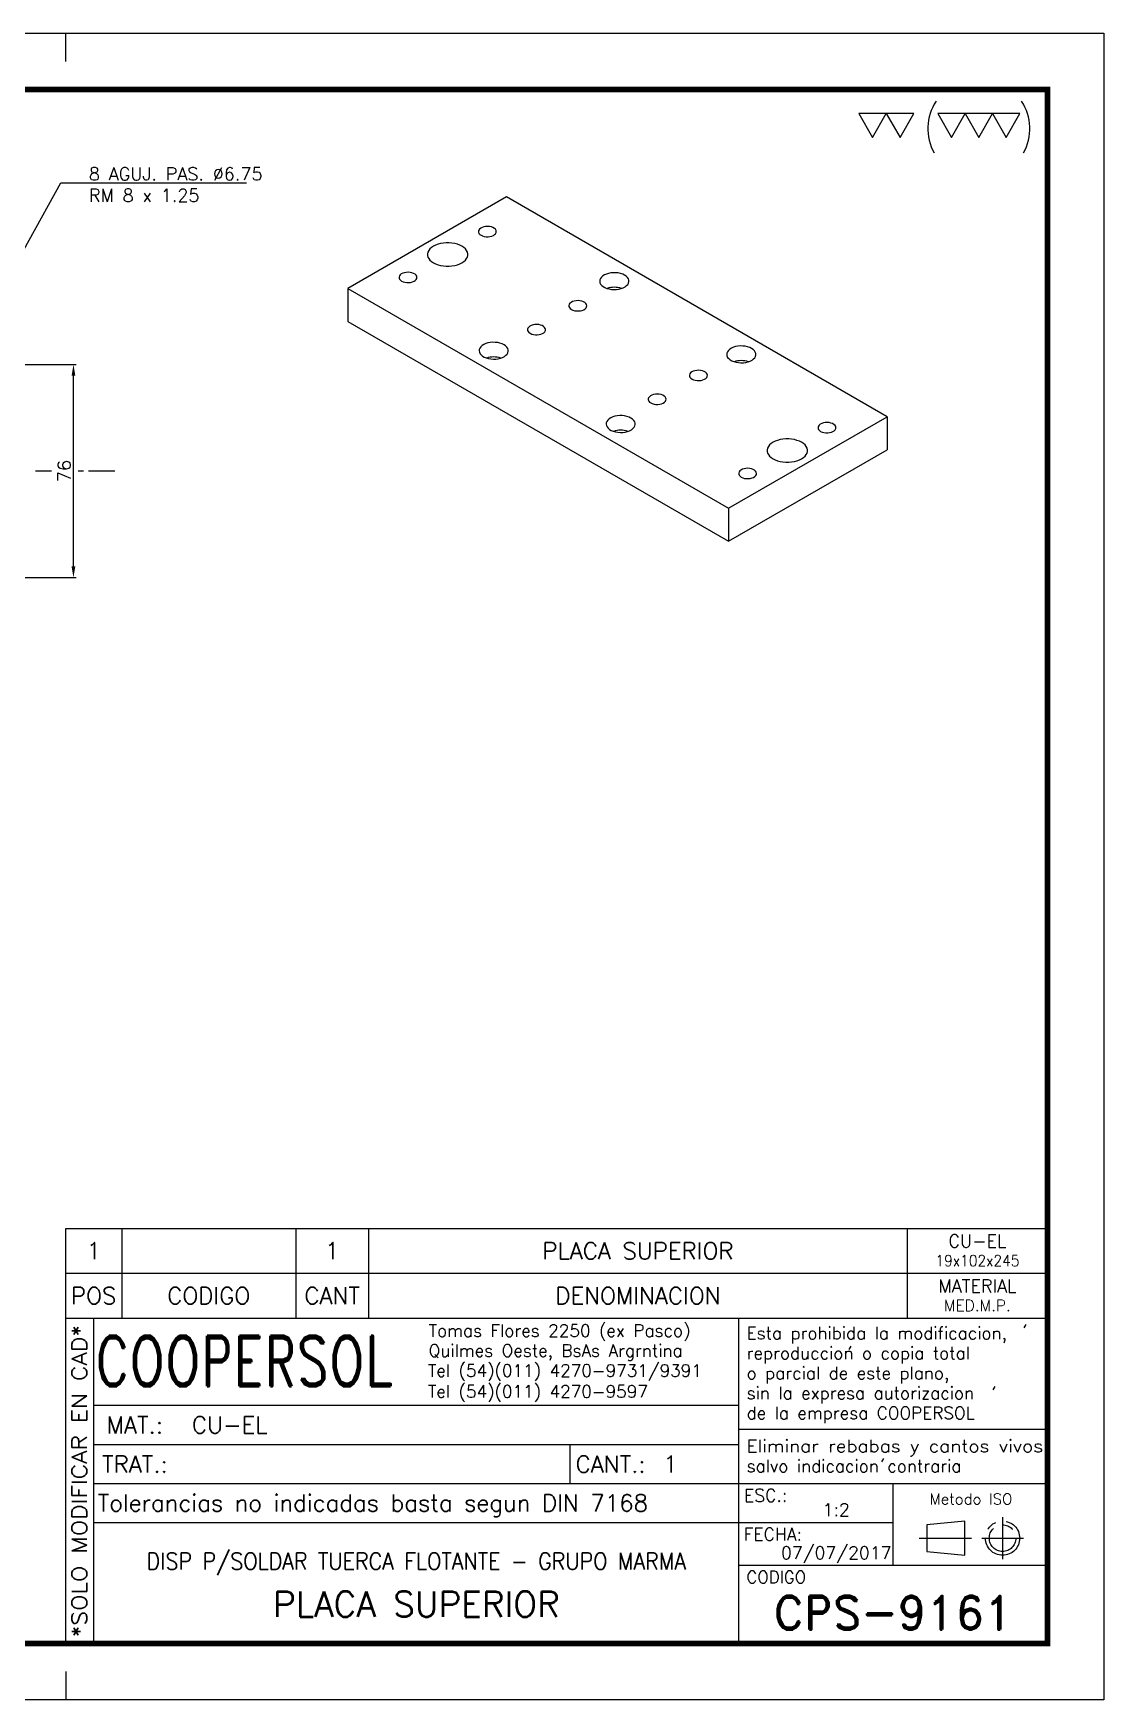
# Model space of a CAD drawing. Extents: x -13768 to 18086, y -10615 to 1188.
# Drawn here: x 6017 to 6398, y -1772 to -1178 of the extents above; entities that cross this region are included whole.
import ezdxf
from ezdxf import colors
from ezdxf.entities.mleader import LeaderData, LeaderLine
from ezdxf.enums import TextEntityAlignment as Align
from ezdxf.math import Vec2, Vec3

# ---------------------------------------------------------------- set-up
doc = ezdxf.new("R2010")
doc.units = 0
doc.header["$LTSCALE"] = 7.5
doc.header["$MEASUREMENT"] = 0
doc.linetypes.add('CENTER', pattern=[2, 1.25, -0.25, 0.25, -0.25])
doc.layers.get('0').update_dxf_attribs({"linetype": 'CONTINUOUS'})
doc.layers.get('DEFPOINTS').update_dxf_attribs({"linetype": 'CONTINUOUS'})
for name, color, linetype in [('1', 1, 'CENTER'), ('CL', 1, 'CENTER'), ('CO', 3, 'CONTINUOUS'), ('FI', 1, 'CONTINUOUS')]:
    doc.layers.add(name, color=color, linetype=linetype)
doc.styles.add('ROMAND', font='ROMAND')
doc.styles.add('ROMANS', font='ROMANS.SHX')
doc.dimstyles.new('2', dxfattribs={"dimscale": 2, "dimtxt": 2.3, "dimasz": 2, "dimexe": 0.5, "dimexo": 0.0625, "dimgap": 0.5, "dimtad": 1, "dimdec": 4, "dimdsep": 46, "dimtxsty": 'ROMANS', "dimcen": -2, "dimclrt": 7, "dimadec": 0, "dimazin": 0, "dimtfac": 0.869565, "dimtdec": 4, "dimtmove": 0, "dimatfit": 3, "dimfxl": 1, "dimtolj": 1, "dimarcsym": 0})

# ---------------------------------------------------------------- blocks, each defined once
blk = doc.blocks.new('A3G')
for p, q in [((235, 292), (235, 297)), ((0, 148.5), (9.75, 148.5)), ((235, 5), (235, 0))]:
    blk.add_line(p, q)
blk.add_lwpolyline([(0, 297), (420, 297), (420, 0), (0, 0)], close=True)
at = {"const_width": 1}
blk.add_lwpolyline([(25, 287), (410, 287), (410, 10), (25, 10)], close=True, dxfattribs=at)
blk = doc.blocks.new('*D563')
at = {"layer": 'CO', "color": 0, "lineweight": -2}
for p, q in [((5936.24, -1296.03), (6031.94, -1296.03)), ((6030.94, -1368.03), (6030.94, -1300.03)), ((5936.24, -1372.03), (6031.94, -1372.03))]:
    blk.add_line(p, q, dxfattribs=at)
at = {"layer": 'CO', "color": 0}
for points in [[(6030.27, -1300.03), (6031.61, -1300.03), (6030.94, -1296.03)], [(6030.27, -1368.03), (6031.61, -1368.03), (6030.94, -1372.03)]]:
    blk.add_solid(points, dxfattribs=at)
at = {"layer": 'DEFPOINTS', "color": 0}
for p in [(5936.12, -1296.03), (6030.94, -1296.03), (5936.12, -1372.03)]:
    blk.add_point(p, dxfattribs=at)
at = {"layer": 'CO', "color": 7, "insert": (6027.64, -1334.03), "char_height": 4.6, "attachment_point": 5, "rotation": 90, "style": 'ROMANS'}
blk.add_mtext('\\A1;76', dxfattribs=at)
blk = doc.blocks.new('COOPERSOLROT-02')
for p, q in [((0, 58), (175, 58)), ((0, 0), (0, 58)), ((5, 0), (5, 58)), ((120, 0), (120, 58)), ((175, 0), (175, 58)), ((5, 42.5), (120, 42.5)), ((120, 38.19), (175, 38.19)), ((5, 35.5), (120, 35.5)), ((89.89, 28.5), (89.89, 35.5)), ((5, 28.5), (175, 28.5)), ((147.5, 14), (147.5, 28.5)), ((147.5, 21.5), (5, 21.5)), ((120, 14), (175, 14)), ((0, 0), (175, 0))]:
    blk.add_line(p, q)
at = {"color": 1, "linetype": 'CENTER'}
blk.add_line((166.98, 22.51), (166.98, 15.06), dxfattribs=at)
for points in [[(152.09, 18.79), (161.93, 18.79)], [(163.26, 18.79), (170.71, 18.79)]]:
    blk.add_lwpolyline(points, dxfattribs=at)
at = {"layer": '1'}
for points in [[(170.85, 56.26), (171.21, 56.85)], [(139.66, 52.43), (140.02, 53.02)], [(165.28, 45.22), (165.64, 45.81)], [(145.46, 32.42), (145.82, 33.01)]]:
    blk.add_lwpolyline(points, dxfattribs=at)
blk.add_lwpolyline([(160.25, 18.79), (160.25, 21.83), (153.47, 21.16), (153.47, 16.41), (160.25, 15.74)], close=True, dxfattribs=at)
for radius in [3.05, 2.37]:
    blk.add_circle((166.98, 18.79), radius, dxfattribs=at)
at = {"style": 'ROMANS', "width": 0.996387}
blk.add_text('*SOLO MODIFICAR EN CAD*', height=2.7, rotation=90, dxfattribs=at).set_placement((3.77, 1.09), (3.77, 56.81), align=Align.FIT)
at = {"style": 'ROMAND', "width": 0.75}
blk.add_text('COOPERSOL', height=9, dxfattribs=at).set_placement((5.26, 45.85))
at = {"style": 'ROMANS'}
for s, p in [('MAT.:', (7.32, 37.47)), ('TRAT.:', (6.5, 30.47)), ('CANT.:', (90.89, 30.47)), ('Tolerancias no indicadas basta segun DIN 7168', (5.7, 23.56))]:
    blk.add_text(s, height=3, dxfattribs=at).set_placement(p)
for tag, height, style, p in [('CONJUNTO', 2.3, 'ROMANS', (62.5, 17.5)), ('SUBCONJUNTO', 3, 'ROMANS', (62.5, 11.5)), ('DENOMINACION', 4.5, 'ROMANS', (62.5, 4.75)), ('COD-PLA', 6, 'ROMAND', (147.5, 5.5))]:
    blk.add_attdef(tag, text='', height=height, dxfattribs=dict(style=style)).set_placement(p, align=Align.MIDDLE)
at = {"layer": '1', "style": 'ROMANS'}
for s, height, p in [('Tomas Flores 2250 (ex Pasco)', 2.2, (64.69, 54.68)), ('Esta prohibida la modificacion,', 2.2, (121.36, 54.23)), ('Quilmes Oeste, BsAs Argrntina', 2.2, (64.69, 51.12)), ('reproduccion o copia total', 2.2, (121.36, 50.67)), ('Tel (54)(011) 4270-9731/9391', 2.2, (64.55, 47.56)), ('o parcial de este plano,', 2.2, (121.36, 47.11)), ('Tel (54)(011) 4270-9597', 2.2, (64.55, 43.83)), ('sin la expresa autorizacion ', 2.2, (121.36, 43.55)), ('de la empresa COOPERSOL', 2.2, (121.36, 39.99)), ('salvo indicacion contraria', 2.2, (121.36, 30.54)), ('ESC.:', 2.25, (120.89, 25.29)), ('FECHA:', 2.25, (120.81, 18.36)), ('CODIGO', 2.16, (121.33, 10.78))]:
    blk.add_text(s, height=height, dxfattribs=at).set_placement(p)
at = {"layer": '1', "style": 'ROMANS', "width": 0.96139}
blk.add_text('Eliminar rebabas y cantos vivos', height=2.2, dxfattribs=at).set_placement((121.34, 34.1), (174.21, 34.1), align=Align.FIT)
at = {"layer": '1', "style": 'ROMANS'}
blk.add_text('Metodo ISO', height=1.948, dxfattribs=at).set_placement((161.34, 25.77), align=Align.MIDDLE)
for tag, p in [('MAT', (22.51, 37.47)), ('TRAT', (22.51, 30.47)), ('CANT', (106.49, 30.47))]:
    blk.add_attdef(tag, p, '', height=3, dxfattribs=at)
for tag, p in [('ESC', (137.33, 22.73)), ('FECHA', (137.33, 15.06))]:
    blk.add_attdef(tag, text='', height=2.25, dxfattribs=at).set_placement(p, align=Align.CENTER)
blk = doc.blocks.new('LISPIE')
blk.add_line((0, 0), (0, 8))
at = {"layer": 'FI', "color": 7}
for p, q in [((0, 8), (175, 8)), ((10, 8), (10, 0)), ((41, 8), (41, 0)), ((54, 8), (54, 0)), ((150, 8), (150, 0))]:
    blk.add_line(p, q, dxfattribs=at)
at = {"style": 'ROMANS'}
for tag, height, p in [('MATERIAL', 2.3, (162.5, 5.75)), ('POS', 3, (5, 4)), ('CODIGO', 3, (25.5, 4)), ('CANT', 3, (47.5, 4)), ('DENOMINACION', 3, (102, 4)), ('MED.M.P.', 2, (162.5, 2.25))]:
    blk.add_attdef(tag, text='', height=height, dxfattribs=at).set_placement(p, align=Align.MIDDLE)

msp = doc.modelspace()

# ---------------------------------------------------------------- linework, layer by layer
at = {"layer": 'CL'}
for p, q in [((6023.11708, -1334.02885), (6017.37344, -1334.02885)), ((6045.7139, -1334.02885), (6032.41633, -1334.02885))]:
    msp.add_line(p, q, dxfattribs=at)
at = {"layer": 'CO'}
for points in [[(6315.7968, -1215.07809), (6320.68511, -1206.6113), (6310.9085, -1206.6113)], [(6325.57341, -1215.07809), (6330.46172, -1206.6113), (6320.68511, -1206.6113)], [(6343.88933, -1215.07809), (6348.77764, -1206.6113), (6339.00103, -1206.6113)], [(6353.66594, -1215.07809), (6358.55425, -1206.6113), (6348.77764, -1206.6113)], [(6363.44255, -1215.07809), (6368.33086, -1206.6113), (6358.55425, -1206.6113)]]:
    msp.add_lwpolyline(points, close=True, dxfattribs=at)
for centre, start, end in [((6353.24219, -1212.0094), 146.52396769, 209.02319079), ((6354.08969, -1212.0094), 330.97680921, 33.47603231)]:
    msp.add_arc(centre, 17.76447, start, end, dxfattribs=at)
at = {"layer": 'FI'}
for p, q in [((6185.26443, -1236.27232), (6128.69588, -1268.92864)), ((6321.02893, -1314.6475), (6185.26443, -1236.27232)), ((6128.69588, -1268.92864), (6264.46039, -1347.30382)), ((6128.69588, -1268.92864), (6128.69588, -1280.68683)), ((6128.69588, -1280.68683), (6264.46039, -1359.06201)), ((6264.46039, -1347.30382), (6321.02893, -1314.6475)), ((6321.02893, -1314.6475), (6321.02893, -1326.40569)), ((6264.46039, -1359.06201), (6321.02893, -1326.40569)), ((6264.46039, -1347.30382), (6264.46039, -1359.06201))]:
    msp.add_line(p, q, dxfattribs=at)
at = {"layer": 'FI', "flags": 128}
for points in [[(6176.21346, -1249.98798), (6176.75278, -1250.23824), (6177.37269, -1250.41573), (6178.0442, -1250.51213), (6178.73591, -1250.52295), (6179.41547, -1250.44767), (6180.05112, -1250.28982), (6180.61312, -1250.05678), (6181.07521, -1249.75944), (6181.41576, -1249.41171), (6181.61887, -1249.02984), (6181.67503, -1248.6317), (6181.58161, -1248.23589), (6181.34299, -1247.86094), (6180.97032, -1247.52436), (6180.48103, -1247.2419), (6179.898, -1247.02676), (6179.24848, -1246.88901), (6178.56286, -1246.83508), (6177.87318, -1246.8675), (6177.21169, -1246.98475), (6176.60934, -1247.18135), (6176.09428, -1247.44811), (6175.69059, -1247.77254), (6175.41715, -1248.13949), (6175.28676, -1248.5318), (6175.3055, -1248.93111), (6175.47249, -1249.31877), (6175.77994, -1249.67663), (6176.21346, -1249.98798)], [(6159.2429, -1259.78487), (6160.01927, -1260.17323), (6160.88347, -1260.49385), (6161.81792, -1260.74021), (6162.8036, -1260.90729), (6163.82042, -1260.99169), (6164.84771, -1260.99169), (6165.86454, -1260.90729), (6166.85021, -1260.74021), (6167.78466, -1260.49385), (6168.64887, -1260.17323), (6169.42523, -1259.78487), (6170.09796, -1259.33669), (6170.65335, -1258.83779), (6171.0801, -1258.29834), (6171.36952, -1257.72933), (6171.51572, -1257.14232), (6171.51572, -1256.54929), (6171.36952, -1255.96228), (6171.0801, -1255.39327), (6170.65335, -1254.85382), (6170.09796, -1254.35492), (6169.42523, -1253.90674), (6168.64887, -1253.51838), (6167.78466, -1253.19776), (6166.85021, -1252.9514), (6165.86454, -1252.78432), (6164.84771, -1252.69992), (6163.82042, -1252.69992), (6162.8036, -1252.78432), (6161.81792, -1252.9514), (6160.88347, -1253.19776), (6160.01927, -1253.51838), (6159.2429, -1253.90674), (6158.57017, -1254.35492), (6158.01478, -1254.85382), (6157.58803, -1255.39327), (6157.29861, -1255.96228), (6157.15241, -1256.54929), (6157.15241, -1257.14232), (6157.29861, -1257.72933), (6157.58803, -1258.29834), (6158.01478, -1258.83779), (6158.57017, -1259.33669), (6159.2429, -1259.78487)], [(6147.92919, -1266.31614), (6148.46851, -1266.5664), (6149.08842, -1266.74389), (6149.75993, -1266.8403), (6150.45164, -1266.85111), (6151.1312, -1266.77584), (6151.76685, -1266.61799), (6152.32885, -1266.38494), (6152.79093, -1266.0876), (6153.13149, -1265.73987), (6153.3346, -1265.358), (6153.39076, -1264.95986), (6153.29734, -1264.56406), (6153.05872, -1264.1891), (6152.68605, -1263.85252), (6152.19676, -1263.57006), (6151.61373, -1263.35492), (6150.96421, -1263.21717), (6150.27858, -1263.16324), (6149.58891, -1263.19566), (6148.92742, -1263.31291), (6148.32507, -1263.50951), (6147.81, -1263.77627), (6147.40632, -1264.10071), (6147.13288, -1264.46766), (6147.00249, -1264.85996), (6147.02122, -1265.25927), (6147.18822, -1265.64693), (6147.49567, -1266.00479), (6147.92919, -1266.31614)], [(6227.40799, -1264.19348), (6226.73369, -1263.86528), (6225.97301, -1263.60759), (6225.14784, -1263.42781), (6224.2819, -1263.33113), (6223.40012, -1263.32033), (6222.52786, -1263.3957), (6221.69021, -1263.5551), (6220.91127, -1263.79392), (6220.21345, -1264.1053), (6219.61682, -1264.48029), (6219.13856, -1264.90808), (6218.79241, -1265.37639), (6218.58833, -1265.87173), (6218.53221, -1266.37986), (6218.62564, -1266.88615), (6218.86595, -1267.37604), (6219.24621, -1267.83544), (6219.7555, -1268.25114), (6220.37915, -1268.61117), (6221.09924, -1268.90517), (6221.89503, -1269.12469), (6222.74364, -1269.26342), (6223.62066, -1269.31736), (6224.50086, -1269.28496), (6225.3589, -1269.16715), (6226.17012, -1268.96732), (6226.91117, -1268.69122), (6227.56073, -1268.3468), (6228.10012, -1267.94396), (6228.51382, -1267.49428), (6228.78992, -1267.01072), (6228.9205, -1266.50717), (6228.90178, -1265.99813), (6228.7343, -1265.49824), (6228.42289, -1265.02187), (6227.97651, -1264.58274), (6227.40799, -1264.19348)], [(6208.45753, -1276.4396), (6208.99685, -1276.68987), (6209.61676, -1276.86735), (6210.28827, -1276.96376), (6210.97998, -1276.97457), (6211.65954, -1276.8993), (6212.29519, -1276.74145), (6212.85719, -1276.5084), (6213.31928, -1276.21106), (6213.65983, -1275.86333), (6213.86294, -1275.48147), (6213.9191, -1275.08332), (6213.82568, -1274.68752), (6213.58706, -1274.31256), (6213.21439, -1273.97598), (6212.7251, -1273.69352), (6212.14207, -1273.47838), (6211.49255, -1273.34063), (6210.80692, -1273.2867), (6210.11725, -1273.31912), (6209.45576, -1273.43637), (6208.85341, -1273.63297), (6208.33835, -1273.89973), (6207.93466, -1274.22417), (6207.66122, -1274.59112), (6207.53083, -1274.98342), (6207.54956, -1275.38273), (6207.71656, -1275.77039), (6208.02401, -1276.12825), (6208.45753, -1276.4396)], [(6193.74971, -1284.93024), (6194.28903, -1285.18051), (6194.90894, -1285.358), (6195.58045, -1285.4544), (6196.27216, -1285.46522), (6196.95172, -1285.38994), (6197.58737, -1285.23209), (6198.14937, -1284.99905), (6198.61145, -1284.70171), (6198.95201, -1284.35398), (6199.15512, -1283.97211), (6199.21128, -1283.57397), (6199.11786, -1283.17816), (6198.87924, -1282.8032), (6198.50657, -1282.46663), (6198.01728, -1282.18416), (6197.43425, -1281.96903), (6196.78473, -1281.83127), (6196.0991, -1281.77735), (6195.40942, -1281.80977), (6194.74794, -1281.92702), (6194.14559, -1282.12362), (6193.63052, -1282.39037), (6193.22684, -1282.71481), (6192.9534, -1283.08176), (6192.82301, -1283.47406), (6192.84174, -1283.87338), (6193.00874, -1284.26103), (6193.31619, -1284.6189), (6193.74971, -1284.93024)], [(6184.4159, -1289.01228), (6183.7416, -1288.68409), (6182.98092, -1288.42639), (6182.15574, -1288.24662), (6181.28981, -1288.14994), (6180.40803, -1288.13913), (6179.53576, -1288.21451), (6178.69811, -1288.3739), (6177.91917, -1288.61273), (6177.22136, -1288.92411), (6176.62473, -1289.29909), (6176.14646, -1289.72689), (6175.80032, -1290.1952), (6175.59624, -1290.69054), (6175.54011, -1291.19866), (6175.63355, -1291.70495), (6175.87385, -1292.19485), (6176.25412, -1292.65425), (6176.76341, -1293.06995), (6177.38706, -1293.42997), (6178.10714, -1293.72398), (6178.90294, -1293.9435), (6179.75155, -1294.08223), (6180.62857, -1294.13617), (6181.50877, -1294.10376), (6182.36681, -1293.98595), (6183.17803, -1293.78613), (6183.91908, -1293.51003), (6184.56864, -1293.16561), (6185.10803, -1292.76276), (6185.52173, -1292.31309), (6185.79783, -1291.82953), (6185.9284, -1291.32598), (6185.90968, -1290.81694), (6185.74221, -1290.31704), (6185.4308, -1289.84068), (6184.98442, -1289.40155), (6184.4159, -1289.01228)], [(6272.66282, -1290.31854), (6271.98853, -1289.99034), (6271.22785, -1289.73265), (6270.40267, -1289.55287), (6269.53674, -1289.45619), (6268.65495, -1289.44539), (6267.78269, -1289.52076), (6266.94504, -1289.68016), (6266.1661, -1289.91898), (6265.46828, -1290.23036), (6264.87166, -1290.60535), (6264.39339, -1291.03314), (6264.04724, -1291.50145), (6263.84317, -1291.99679), (6263.78704, -1292.50491), (6263.88047, -1293.01121), (6264.12078, -1293.5011), (6264.50105, -1293.9605), (6265.01033, -1294.3762), (6265.63399, -1294.73623), (6266.35407, -1295.03023), (6267.14987, -1295.24975), (6267.99848, -1295.38848), (6268.8755, -1295.44242), (6269.75569, -1295.41002), (6270.61374, -1295.29221), (6271.42496, -1295.09238), (6272.166, -1294.81628), (6272.81557, -1294.47186), (6273.35495, -1294.06902), (6273.76865, -1293.61934), (6274.04476, -1293.13578), (6274.17533, -1292.63223), (6274.15661, -1292.12319), (6273.98914, -1291.6233), (6273.67773, -1291.14693), (6273.23134, -1290.7078), (6272.66282, -1290.31854)], [(6251.44962, -1301.25841), (6251.98895, -1301.50867), (6252.60885, -1301.68616), (6253.28036, -1301.78256), (6253.97207, -1301.79338), (6254.65164, -1301.7181), (6255.28728, -1301.56025), (6255.84928, -1301.32721), (6256.31137, -1301.02987), (6256.65192, -1300.68214), (6256.85503, -1300.30027), (6256.91119, -1299.90213), (6256.81777, -1299.50632), (6256.57915, -1299.13137), (6256.20649, -1298.79479), (6255.7172, -1298.51233), (6255.13416, -1298.29719), (6254.48464, -1298.15944), (6253.79902, -1298.10551), (6253.10934, -1298.13793), (6252.44786, -1298.25518), (6251.8455, -1298.45178), (6251.33044, -1298.71853), (6250.92675, -1299.04297), (6250.65332, -1299.40992), (6250.52292, -1299.80223), (6250.54166, -1300.20154), (6250.70865, -1300.58919), (6251.0161, -1300.94706), (6251.44962, -1301.25841)], [(6236.7418, -1309.74905), (6237.28112, -1309.99932), (6237.90103, -1310.1768), (6238.57254, -1310.27321), (6239.26425, -1310.28402), (6239.94381, -1310.20875), (6240.57946, -1310.0509), (6241.14146, -1309.81785), (6241.60355, -1309.52051), (6241.9441, -1309.17278), (6242.14721, -1308.79092), (6242.20337, -1308.39277), (6242.10995, -1307.99697), (6241.87133, -1307.62201), (6241.49866, -1307.28543), (6241.00937, -1307.00297), (6240.42634, -1306.78783), (6239.77682, -1306.65008), (6239.0912, -1306.59615), (6238.40152, -1306.62857), (6237.74003, -1306.74582), (6237.13768, -1306.94242), (6236.62262, -1307.20918), (6236.21893, -1307.53362), (6235.9455, -1307.90057), (6235.8151, -1308.29287), (6235.83384, -1308.69219), (6236.00083, -1309.07984), (6236.30828, -1309.4377), (6236.7418, -1309.74905)], [(6229.67073, -1315.13734), (6228.99643, -1314.80914), (6228.23576, -1314.55145), (6227.41058, -1314.37168), (6226.54464, -1314.275), (6225.66286, -1314.26419), (6224.7906, -1314.33957), (6223.95295, -1314.49896), (6223.17401, -1314.73779), (6222.47619, -1315.04917), (6221.87956, -1315.42415), (6221.4013, -1315.85195), (6221.05515, -1316.32026), (6220.85108, -1316.8156), (6220.79495, -1317.32372), (6220.88838, -1317.83001), (6221.12869, -1318.31991), (6221.50895, -1318.77931), (6222.01824, -1319.195), (6222.6419, -1319.55503), (6223.36198, -1319.84904), (6224.15777, -1320.06856), (6225.00639, -1320.20729), (6225.88341, -1320.26122), (6226.7636, -1320.22882), (6227.62165, -1320.11101), (6228.43286, -1319.91119), (6229.17391, -1319.63509), (6229.82347, -1319.29067), (6230.36286, -1318.88782), (6230.77656, -1318.43815), (6231.05267, -1317.95459), (6231.18324, -1317.45104), (6231.16452, -1316.942), (6230.99704, -1316.4421), (6230.68564, -1315.96574), (6230.23925, -1315.52661), (6229.67073, -1315.13734)], [(6297.27014, -1319.87251), (6297.80946, -1320.12278), (6298.42937, -1320.30026), (6299.10088, -1320.39667), (6299.79259, -1320.40748), (6300.47215, -1320.33221), (6301.1078, -1320.17436), (6301.6698, -1319.94131), (6302.13189, -1319.64397), (6302.47244, -1319.29624), (6302.67555, -1318.91438), (6302.73171, -1318.51623), (6302.63829, -1318.12043), (6302.39967, -1317.74547), (6302.02701, -1317.40889), (6301.53771, -1317.12643), (6300.95468, -1316.91129), (6300.30516, -1316.77354), (6299.61954, -1316.71961), (6298.92986, -1316.75203), (6298.26838, -1316.86929), (6297.66602, -1317.06588), (6297.15096, -1317.33264), (6296.74727, -1317.65708), (6296.47384, -1318.02403), (6296.34344, -1318.41633), (6296.36218, -1318.81565), (6296.52917, -1319.2033), (6296.83662, -1319.56117), (6297.27014, -1319.87251)], [(6280.29958, -1329.66941), (6281.07595, -1330.05777), (6281.94015, -1330.37839), (6282.8746, -1330.62474), (6283.86028, -1330.79182), (6284.8771, -1330.87622), (6285.90439, -1330.87622), (6286.92122, -1330.79182), (6287.90689, -1330.62474), (6288.84134, -1330.37839), (6289.70555, -1330.05777), (6290.48192, -1329.66941), (6291.15464, -1329.22122), (6291.71004, -1328.72232), (6292.13678, -1328.18288), (6292.4262, -1327.61386), (6292.5724, -1327.02686), (6292.5724, -1326.43382), (6292.4262, -1325.84682), (6292.13678, -1325.2778), (6291.71004, -1324.73835), (6291.15464, -1324.23946), (6290.48192, -1323.79127), (6289.70555, -1323.40291), (6288.84134, -1323.08229), (6287.90689, -1322.83593), (6286.92122, -1322.66886), (6285.90439, -1322.58446), (6284.8771, -1322.58446), (6283.86028, -1322.66886), (6282.8746, -1322.83593), (6281.94015, -1323.08229), (6281.07595, -1323.40291), (6280.29958, -1323.79127), (6279.62685, -1324.23946), (6279.07146, -1324.73835), (6278.64471, -1325.2778), (6278.35529, -1325.84682), (6278.20909, -1326.43382), (6278.20909, -1327.02686), (6278.35529, -1327.61386), (6278.64471, -1328.18288), (6279.07146, -1328.72232), (6279.62685, -1329.22122), (6280.29958, -1329.66941)], [(6268.98587, -1336.20067), (6269.52519, -1336.45094), (6270.1451, -1336.62842), (6270.81661, -1336.72483), (6271.50832, -1336.73565), (6272.18788, -1336.66037), (6272.82353, -1336.50252), (6273.38553, -1336.26948), (6273.84762, -1335.97214), (6274.18817, -1335.6244), (6274.39128, -1335.24254), (6274.44744, -1334.8444), (6274.35402, -1334.44859), (6274.1154, -1334.07363), (6273.74273, -1333.73706), (6273.25344, -1333.45459), (6272.67041, -1333.23946), (6272.02089, -1333.1017), (6271.33527, -1333.04778), (6270.64559, -1333.0802), (6269.9841, -1333.19745), (6269.38175, -1333.39405), (6268.86669, -1333.6608), (6268.463, -1333.98524), (6268.18956, -1334.35219), (6268.05917, -1334.74449), (6268.07791, -1335.14381), (6268.2449, -1335.53146), (6268.55235, -1335.88933), (6268.98587, -1336.20067)]]:
    msp.add_lwpolyline(points, dxfattribs=at)
at = {"layer": 'FI'}
for centre in [(6223.73104, -1277.03844), (6180.73894, -1301.85725), (6268.98587, -1303.1635), (6225.99378, -1327.98231)]:
    msp.add_arc(centre, 8.50384, 72.48024737, 107.51975263, dxfattribs=at)

# ---------------------------------------------------------------- block references
at = {"xscale": 2, "yscale": 2, "zscale": 2}
msp.add_blockref('A3G', (5558.1677, -1771.99346), dxfattribs=at)
ref = msp.add_blockref('LISPIE', (6028.1677, -1619.99346), dxfattribs=dict(xscale=2, yscale=2, zscale=2))
ref.add_attrib('POS', '1', dxfattribs={"height": 6, "style": 'ROMANS'}).set_placement((6038.1677, -1611.99346), align=Align.MIDDLE)
ref.add_attrib('DENOMINACION', 'PLACA SUPERIOR', dxfattribs={"height": 6, "style": 'ROMANS'}).set_placement((6232.1677, -1611.99346), align=Align.MIDDLE)
ref.add_attrib('CANT', '1', dxfattribs={"height": 6, "style": 'ROMANS'}).set_placement((6123.1677, -1611.99346), align=Align.MIDDLE)
ref.add_attrib('MED.M.P.', '19x102x245', dxfattribs={"height": 4, "style": 'ROMANS', "width": 0.9}).set_placement((6353.1677, -1615.49346), align=Align.MIDDLE)
ref.add_attrib('MATERIAL', 'CU-EL', dxfattribs={"height": 4.6, "style": 'ROMANS'}).set_placement((6353.1677, -1608.49346), align=Align.MIDDLE)
msp.add_blockref('LISPIE', (6028.1677, -1635.99346), dxfattribs=at).add_auto_attribs({'POS': 'POS', 'DENOMINACION': 'DENOMINACION', 'CANT': 'CANT', 'CODIGO': 'CODIGO', 'MED.M.P.': 'MED.M.P.', 'MATERIAL': 'MATERIAL'})
ref = msp.add_blockref('COOPERSOLROT-02', (6028.1677, -1751.99346), dxfattribs=dict(xscale=2, yscale=2, zscale=2))
ref.add_attrib('COD-PLA', 'CPS-9161', dxfattribs={"height": 12, "style": 'ROMAND'}).set_placement((6323.1677, -1740.99346), align=Align.MIDDLE)
ref.add_attrib('FECHA', '07/07/2017', dxfattribs={"layer": '1', "height": 4.5, "style": 'ROMANS'}).set_placement((6302.83706, -1721.87146), align=Align.CENTER)
ref.add_attrib('MAT', 'CU-EL ', (6073.17829, -1677.05716), dxfattribs={"layer": '1', "height": 6, "style": 'ROMANS'})
ref.add_attrib('ESC', '1:2', dxfattribs={"layer": '1', "height": 4.5, "style": 'ROMANS'}).set_placement((6302.83706, -1706.53636), align=Align.CENTER)
ref.add_attrib('CANT', '1', (6241.14889, -1691.05716), dxfattribs={"layer": '1', "height": 6, "style": 'ROMANS'})
ref.add_attrib('DENOMINACION', 'PLACA SUPERIOR', dxfattribs={"height": 9, "style": 'ROMANS'}).set_placement((6153.1677, -1737.91783), align=Align.MIDDLE)
ref.add_attrib('SUBCONJUNTO', 'DISP P/SOLDAR TUERCA FLOTANTE - GRUPO MARMA', dxfattribs={"height": 6, "style": 'ROMANS', "width": 0.9}).set_placement((6153.1677, -1723.03776), align=Align.MIDDLE)

# ---------------------------------------------------------------- dimensions: what is measured, and where the dimension line sits
at = {"layer": 'CO'}
dim = msp.add_linear_dim(base=(6030.93884, -1296.02885), p1=(5936.11505, -1372.02885), p2=(5936.11505, -1296.02885), angle=90, dimstyle='2', dxfattribs=at)
dim.commit()
dim.dimension.update_dxf_attribs({"geometry": '*D563', "text_midpoint": (6027.63884, -1334.02885)})

# ---------------------------------------------------------------- leaders
ml = msp.add_multileader_mtext('Standard', dxfattribs=at)
ml.set_content('8 AGUJ. PAS. %%C6.75\\PRM 8 x 1.25', color=7, style='ROMANS')
ml.set_leader_properties(color=256, linetype='ByLayer', lineweight=-1)
ml.build(insert=Vec2(0, 0))
ml.multileader.update_dxf_attribs({"text_left_attachment_type": 6, "text_right_attachment_type": 5, "dogleg_length": 4, "arrow_head_size": 4.6, "scale": 2})
ctx = ml.context
ctx.base_point, ctx.scale, ctx.char_height, ctx.arrow_head_size, ctx.plane_origin = Vec3(6034.43277, -1231.3105), 2, 4.6, 4.6, Vec3(5983.37955, -1309.02885)
ctx.left_attachment, ctx.right_attachment = 6, 5
notes = []
notes.append((ctx, [(0, (1, 1, 0), (6026.43277, -1231.3105), (1, 0), 8, [(0, [(5983.37955, -1309.02885)], 0, [])])]))
ctx.mtext.insert, ctx.mtext.flow_direction = Vec3(6036.43277, -1225.7905), 5
for ctx, leaders in notes:
    for number, flags, end, landing, length, lines in leaders:
        leader = LeaderData()
        leader.index, (leader.has_last_leader_line, leader.has_dogleg_vector, leader.attachment_direction) = number, flags
        leader.last_leader_point, leader.dogleg_vector, leader.dogleg_length = Vec3(end), Vec3(landing), length
        for number, points, colour, breaks in lines:
            line = LeaderLine()
            line.index, line.vertices, line.color, line.breaks = number, Vec3.list(points), colors.encode_raw_color(colour), breaks
            leader.lines.append(line)
        ctx.leaders.append(leader)

doc.saveas('drawing.dxf')
